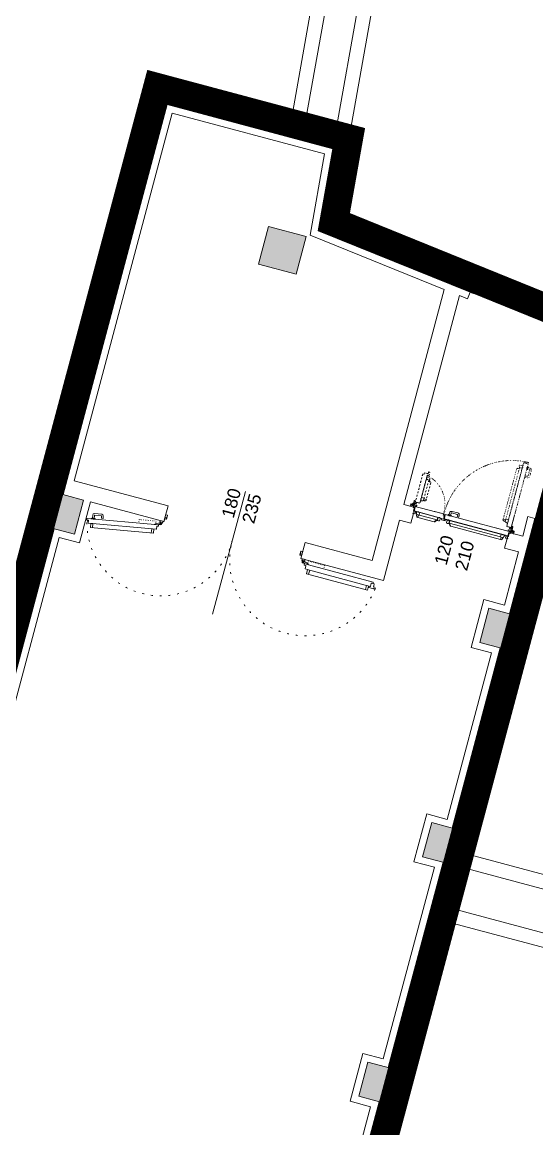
# Model space of a CAD drawing. Header units: centimetres. Extents: x 139057 to 200038, y 34824 to 80516.
# Drawn here: x 169128 to 169857, y 61854 to 63421 of the extents above; entities that cross this region are included whole.
import ezdxf

# ---------------------------------------------------------------- set-up
doc = ezdxf.new("R2010")
doc.units = ezdxf.units.CM
doc.header["$LTSCALE"] = 100
for name, pattern in [('HIDDEN', [0.5, 0.25, -0.25]), ('HIDDEN4', [0.125, 0.025, -0.1]), ('TRATTEGGIATA', [0.75, 0.5, -0.25]), ('TRATTO-PUNTO', [1, 0.5, -0.25, 0, -0.25])]:
    doc.linetypes.add(name, pattern=pattern)
doc.layers.get('0').update_dxf_attribs({"lineweight": 0})
for name, color, linetype, lineweight in [('410_STRUTTURE_001-AM_0', 7, 'Continuous', 0), ('430_TAVOLATI_001-AM_0', 3, 'Continuous', 0), ('439_TESTI_SERRAMENTI_001-AM_0', 11, 'Continuous', 0), ('441_SERRAMENTI_001-AM_0', 1, 'Continuous', 0)]:
    doc.layers.add(name, color=color, linetype=linetype, lineweight=lineweight)
doc.layers.add('_s_09_Perimetro_proprietà', color=40, linetype='Continuous')
doc.layers.add('A-GRIGLIATI', color=8, linetype='Continuous')
doc.styles.get("Standard").update_dxf_attribs({"font": 'arial.ttf'})

# ---------------------------------------------------------------- blocks, each defined once
blk = doc.blocks.new('PORTA-[REI-US]-SISTI-180-OPEN')
for p, q in [((100.5, -71), (100.5, 109)), ((-99.1, 29.3), (-98.1, 35.2)), ((-98.1, 35.2), (-10, 19.7)), ((-96.2, 28.8), (-95.1, 34.7)), ((-106.4, 24.5), (-106.1, 25.9)), ((-11.4, 7.4), (-106.1, 24.1)), ((-105.7, 26.2), (-103.9, 25.9)), ((-105, 26.9), (-104.9, 27.1)), ((-103.7, 26.6), (-105, 26.9)), ((-103.4, 28.1), (-104.9, 27.1)), ((-104.9, 27.1), (-103.6, 26.9)), ((-103.8, 26.1), (-103.3, 28.6)), ((-103.6, 26.1), (-103.8, 26.1)), ((-103.6, 26.1), (-102.9, 29.6)), ((-103.3, 28.6), (-103.1, 28.6)), ((-102.6, 29.9), (-7.6, 13.1)), ((-100.4, 22), (-100.2, 23.1)), ((-95.1, 21), (-100.4, 22)), ((-100.2, 23.1), (-97.5, 22.6)), ((-99.7, 17.2), (-98.9, 21.7)), ((-99.1, 29.3), (-96.4, 28.8)), ((-98.9, 21.7), (-97.7, 21.5)), ((-97.7, 21.5), (-96.6, 21.3)), ((-97.5, 22.6), (-94.9, 22.1)), ((-96.6, 21.3), (-97.3, 17.3)), ((-96.9, 16.7), (-87.7, 15.1)), ((-96.4, 28.8), (-93.8, 28.3)), ((-94.9, 22.1), (-95.1, 21)), ((-87.2, 15.5), (-86.6, 18.4)), ((-86.6, 18.4), (-84.4, 18)), ((-84.4, 18), (-85, 14.6)), ((-14, 14.3), (-13, 20.2)), ((-11.1, 13.7), (-10, 19.7)), ((214.3, 19), (214.3, 13)), ((214.3, 19), (303.7, 19)), ((217.3, 19), (217.3, 13)), ((300.7, 19), (300.7, 13)), ((303.7, 19), (303.7, 13)), ((-87.7, 12.7), (-97.8, 14.5)), ((-12.2, 7.6), (-6.2, 6.5)), ((-10.9, 7.3), (-11.1, 6.3)), ((-11.1, 6.3), (-4.5, 3.1)), ((-6.4, 6.5), (-10.9, 7.3)), ((-7.9, 9.2), (-7.3, 12.8)), ((-5.9, 8.6), (-7.7, 8.9)), ((-4.6, 5.7), (-6, 6)), ((-5.9, 6.7), (-5.6, 8.2)), ((-5.3, 0), (-5.3, 2.5)), ((-5.3, 2.5), (-1.3, 2.5)), ((-3.8, 0), (-5.3, 0)), ((-5, 2.2), (-5, 0.2)), ((-1.5, 2.2), (-5, 2.2)), ((-5, 0.2), (-3.8, 0.2)), ((-4.8, 5), (-4.3, 5.5)), ((-4.8, 3.5), (-4.8, 5)), ((-4.8, 2.5), (-4.8, 5)), ((-4.4, 4.2), (-2.8, 4.2)), ((-4.3, 5.5), (-2.8, 5.5)), ((-3.8, 0), (-3.8, 0.2)), ((-3.5, 5), (-3.5, 3.5)), ((-3.5, 4), (-3.5, 4.5)), ((-2.8, 5.5), (-2.3, 5)), ((-2.3, 5), (-2.3, 2.5)), ((-2.3, 2.5), (-2.3, 3.6)), ((-1.5, 0), (-1.5, 2.2)), ((0, 0), (-1.5, 0)), ((-1.3, 2.5), (-1.3, 0.2)), ((-1.3, 0.2), (0.2, 0.2)), ((0, -5.8), (0, 0)), ((0.2, 0.2), (0.2, -5.7)), ((203, 0.2), (200.8, 0.2)), ((200.8, 0.2), (200.8, -5.7)), ((201, 0), (203, 0)), ((201, -5.8), (201, 0)), ((201.5, 0), (203.2, 0)), ((207, 2.5), (203, 2.5)), ((203, 2.5), (203, 0.2)), ((203.2, 2.2), (206.8, 2.2)), ((203.2, 0), (203.2, 2.2)), ((206.9, 4.2), (203.5, 4.2)), ((204.5, 5.5), (204, 5)), ((204, 5), (204, 2.5)), ((204, 2.5), (204, 3.6)), ((206, 5.5), (204.5, 5.5)), ((205.2, 6.1), (205.2, 2.7)), ((206.8, 0.2), (205.5, 0.2)), ((205.5, 0), (205.5, 0.2)), ((205.5, 0), (206.8, 0)), ((205.5, 0), (207, 0)), ((206.5, 5), (206, 5.5)), ((213, 5), (206, 3)), ((206.5, 5.5), (208, 5.5)), ((206.5, 3.5), (206.5, 5)), ((206.5, 2.5), (206.5, 5)), ((206.8, 2.2), (206.8, 0.2)), ((207, 0), (207, 2.5)), ((208, 6.3), (208, 7.8)), ((208.3, 8.1), (210.1, 8.1)), ((214.3, 6), (208.3, 6)), ((208.5, 6), (213, 6)), ((210.4, 8.4), (210.4, 12.7)), ((210.7, 13), (214.3, 13)), ((213, 6), (213, 5)), ((306, 13), (213.6, 13)), ((213.6, 6), (308.5, 6)), ((304.3, 14.5), (304.3, 13)), ((304.3, 13), (306, 13)), ((313.5, 14.8), (304.6, 14.8)), ((306.3, 12.7), (306.3, 8.4)), ((306.3, 8.4), (306.3, 12.7)), ((306.6, 8.1), (310.4, 8.1)), ((308.5, 8.1), (306.6, 8.1)), ((308.8, 6.3), (308.8, 7.8)), ((310.7, 8.4), (310.7, 12.3)), ((310.7, 12.3), (311.4, 12.3)), ((311.7, 12.6), (311.7, 14.5)), ((313.5, 14.6), (311.8, 14.6)), ((313.7, 12.9), (313.7, 14.5)), ((313.8, 12.9), (313.7, 12.9)), ((313.8, 12.9), (313.8, 14.5)), ((0, -8.6), (0.1, -8.6)), ((0, -8.6), (0, -9.7)), ((0.1, -9.7), (0.1, -8.6)), ((2.2, -6.1), (0.2, -6.1)), ((0.3, -9.8), (2.4, -9.8)), ((2.4, -10), (0.3, -10)), ((0.4, -5.8), (2.1, -5.8)), ((2, -3.9), (0.5, -3.9)), ((2.5, -9.7), (2.5, -5.8)), ((2.6, -4.3), (2.6, -9.7)), ((198.4, -4.3), (198.4, -9.7)), ((198.5, -9.7), (198.5, -5.8)), ((200.7, -9.8), (198.6, -9.8)), ((198.6, -10), (200.7, -10)), ((198.8, -5.7), (198.8, -4.1)), ((198.8, -6.1), (200.8, -6.1)), ((200.6, -5.8), (198.9, -5.8)), ((199, -3.9), (200.5, -3.9)), ((200.8, -5.6), (200.8, -5.6)), ((201, -8.6), (200.9, -8.6)), ((200.9, -9.7), (200.9, -8.6)), ((201, -8.6), (201, -9.7))]:
    blk.add_line(p, q)
at = {"linetype": 'HIDDEN4', "ltscale": 0.2}
for points in [[(-10, 7.2), (-10.9, 2.2), (-34.5, 6.4), (-33.7, 11.3)], [(212.1, 6), (212.1, 1), (236.1, 1), (236.1, 6)]]:
    blk.add_lwpolyline(points, dxfattribs=at)
for points in [[(2.2, -5.7), (2.2, -4.1), (2.6, -4.1), (2.6, -8.4)], [(198.8, -4.1), (198.4, -4.1), (198.4, -8.4)]]:
    blk.add_lwpolyline(points)
at = {"linetype": 'HIDDEN4'}
for centre, radius, start, end in [((-4.2, 1.7), 104.7, 359.0792, 166.6102), ((207.6, 0.8), 107.1, 7.2987, 180.4509)]:
    blk.add_arc(centre, radius, start, end, dxfattribs=at)
for centre, radius, start, end in [((-106.1, 24.4), 0.3, 170, 260), ((-105.8, 25.9), 0.3, 80, 170), ((-103.9, 26.2), 0.3, 260, 350), ((-102.7, 29.6), 0.3, 80, 170), ((-97.4, 16.8), 2.3, 170, 260), ((-96.8, 17.2), 0.5, 170, 260), ((-87.7, 15.6), 0.5, 260, 350), ((-87.3, 15), 2.3, 260, 350), ((-7.7, 9.2), 0.3, 170, 260), ((-7.6, 12.8), 0.3, 350, 80), ((-6, 6.5), 0.5, 170, 260), ((-6.2, 6.8), 0.3, 260, 350), ((-5.9, 8.3), 0.3, 350, 80), ((208.3, 7.8), 0.3, 90, 180), ((208.3, 6.3), 0.3, 180, 270), ((208, 6), 0.5, 270, 0), ((210.1, 8.4), 0.3, 270, 0), ((210.7, 12.7), 0.3, 90, 180), ((304.6, 14.5), 0.3, 90, 180), ((306, 12.7), 0.3, 0, 90), ((306, 12.7), 0.3, 0, 90), ((306.6, 8.4), 0.3, 180, 270), ((306.6, 8.4), 0.3, 180, 270), ((308.5, 7.8), 0.3, 0, 90), ((308.5, 6.3), 0.3, 270, 0), ((310.4, 8.4), 0.3, 270, 0), ((311.4, 12.6), 0.3, 270, 0), ((311.8, 14.5), 0.15, 90, 180), ((313.5, 14.5), 0.3, 0, 90), ((313.5, 14.5), 0.15, 0, 90), ((0.2, -5.8), 0.25, 180, 270), ((0.3, -9.7), 0.3, 180, 270), ((0.3, -9.7), 0.15, 180, 270), ((0.5, -4.2), 0.25, 90, 180), ((0.4, -5.7), 0.1, 180, 270), ((2, -4.2), 0.25, 0, 90), ((2.1, -5.7), 0.1, 270, 0), ((2.2, -5.8), 0.25, 270, 0), ((2.4, -9.7), 0.3, 270, 0), ((2.4, -9.7), 0.15, 270, 0), ((198.6, -9.7), 0.3, 180, 270), ((198.8, -5.8), 0.25, 180, 270), ((198.6, -9.7), 0.15, 180, 270), ((199, -4.2), 0.25, 90, 180), ((198.9, -5.7), 0.1, 180, 270), ((200.5, -4.2), 0.25, 0, 90), ((200.6, -5.7), 0.1, 270, 0), ((200.7, -9.7), 0.3, 270, 0), ((200.7, -9.7), 0.15, 270, 0), ((200.8, -5.8), 0.25, 270, 0)]:
    blk.add_arc(centre, radius, start, end)
blk = doc.blocks.new('COPRITESTA1C')
for p, q in [((0, 0), (0, -10)), ((0, 0), (21, 0)), ((21, 0), (21, -15)), ((-1, -10), (-1, -20)), ((-1, -10), (0, -10)), ((-1, -20), (16, -20))]:
    blk.add_line(p, q)
at = {"linetype": 'TRATTEGGIATA', "ltscale": 10}
for p, q in [((19.5, 0), (19.5, -15)), ((-1, -18.5), (16, -18.5))]:
    blk.add_line(p, q, dxfattribs=at)
blk.add_arc((16, -15), 3.5, 270, 0, dxfattribs=at)
blk.add_arc((16, -15), 5, 270, 0)
blk = doc.blocks.new('COPRITESTA2C')
for p, q in [((0, 0), (44, 0)), ((0, 0), (0, -10)), ((44, 0), (44, -15)), ((-1, -10), (-1, -20)), ((-1, -10), (0, -10)), ((-1, -20), (39, -20))]:
    blk.add_line(p, q)
at = {"linetype": 'TRATTEGGIATA', "ltscale": 10}
for p, q in [((42.5, 0), (42.5, -15)), ((-1, -18.5), (39, -18.5))]:
    blk.add_line(p, q, dxfattribs=at)
blk.add_arc((39, -15), 5, 270, 0)
blk.add_arc((39, -15), 3.5, 270, 0, dxfattribs=at)
blk = doc.blocks.new('M10.5af_140_PUSH')
at = {"linetype": 'Continuous', "ltscale": 10}
for p, q in [((-12, 0), (6, 0)), ((5, 84), (33, 84)), ((5, 82), (5, 84)), ((33, 82), (5, 82)), ((5, 6), (5, 47)), ((7, 2), (5, 5)), ((6, 47), (6, 6)), ((7, 6), (8, 3)), ((8, 50), (33, 50)), ((33, 48), (8, 48)), ((59, 46), (12, 46)), ((12, 46), (12, -4)), ((59, 45), (13, 45)), ((13, 45), (13, -5)), ((35, 51), (35, 80)), ((36, 80), (36, 51)), ((947, 46), (48, 46)), ((947, 45), (49, 45)), ((979, 68), (927, 68)), ((927, 68), (927, 48)), ((934, 48), (927, 48)), ((978, 68), (928, 68)), ((928, 68), (928, 49)), ((933, 49), (928, 49)), ((934, 54), (933, 54)), ((933, 54), (933, 49)), ((935, 62), (934, 62)), ((934, 50), (934, 62)), ((934, 54), (934, 48)), ((954, 50), (934, 50)), ((935, 51), (935, 62)), ((954, 51), (935, 51)), ((947, 46), (947, -4)), ((947, 45), (947, -5)), ((954, 20), (954, 51)), ((954, 21), (954, 50)), ((954, -3), (954, 14)), ((954, -3), (954, 14)), ((978, 68), (978, 45)), ((978, 45), (1314, 45)), ((979, 68), (979, 46)), ((979, 46), (1314, 46)), ((1104, 46), (1388, 46)), ((1104, 45), (1387, 45)), ((1364, 80), (1364, 51)), ((1365, 51), (1365, 80)), ((1395, 84), (1367, 84)), ((1367, 82), (1395, 82)), ((1367, 82), (1395, 82)), ((1392, 50), (1367, 50)), ((1367, 48), (1392, 48)), ((1387, 45), (1387, -5)), ((1388, 46), (1388, -4)), ((1394, 6), (1392, 3)), ((1393, 2), (1395, 5)), ((1394, 47), (1394, 6)), ((1412, 0), (1394, 0)), ((1395, 82), (1395, 84)), ((1395, 6), (1395, 47)), ((1413, 0), (1412, 0)), ((-59, -19), (-59, 0)), ((-59, 0), (-57, 0)), ((-57, 0), (-57, -19)), ((-56, -20), (-17, -20)), ((-17, -21), (-56, -21)), ((-15, -19), (-15, -3)), ((-14, -19), (-14, -3)), ((6, -2), (-12, -2)), ((-8, -3), (-8, -21)), ((-8, -3), (8, -3)), ((-8, -21), (194, -21)), ((-7, -4), (-7, -21)), ((-7, -4), (8, -4)), ((-7, -21), (193, -21)), ((-5, -4), (-5, -20)), ((12, -4), (-5, -4)), ((-4, -20), (-5, -20)), ((-4, -5), (-4, -20)), ((13, -5), (-4, -5)), ((8, -3), (8, -4)), ((159, -21), (967, -21)), ((159, -21), (967, -21)), ((964, -4), (947, -4)), ((964, -5), (947, -5)), ((952, -3), (967, -3)), ((952, -3), (952, -4)), ((952, -4), (967, -4)), ((975, -3), (954, -3)), ((974, -3), (954, -3)), ((964, -4), (964, -20)), ((964, -5), (964, -20)), ((964, -20), (964, -20)), ((967, -3), (967, -21)), ((967, -4), (967, -21)), ((974, -21), (974, -3)), ((1104, -21), (974, -21)), ((975, -21), (975, -3)), ((1103, -21), (975, -21)), ((1407, -21), (1089, -21)), ((1408, -21), (1090, -21)), ((1387, -5), (1404, -5)), ((1388, -4), (1405, -4)), ((1408, -3), (1393, -3)), ((1393, -3), (1393, -4)), ((1407, -4), (1393, -4)), ((1394, -2), (1412, -2)), ((1404, -5), (1404, -20)), ((1405, -4), (1405, -20)), ((1407, -4), (1407, -21)), ((1408, -3), (1408, -21)), ((1414, -19), (1414, -3)), ((1415, -19), (1415, -3)), ((1456, -20), (1417, -20)), ((1417, -21), (1456, -21)), ((1459, 0), (1457, 0)), ((1457, 0), (1457, -19)), ((1459, -19), (1459, 0))]:
    blk.add_line(p, q, dxfattribs=at)
at = {"ltscale": 10}
for p, q in [((-1, 0), (0, 0)), ((0, 1), (0, 0)), ((866, 46), (901, 46)), ((1400, 1), (1400, 0)), ((1401, 0), (1400, 0))]:
    blk.add_line(p, q, dxfattribs=at)
at = {"linetype": 'Continuous'}
for p, q in [((61, 45), (61, 58)), ((110, 45), (61, 45)), ((63, 62), (65, 66)), ((66, 69), (66, 74)), ((75, 84), (75, 95)), ((76, 98), (79, 102)), ((100, 84), (76, 84)), ((80, 106), (80, 110)), ((100, 120), (90, 120)), ((100, 84), (100, 120)), ((831, 120), (100, 119)), ((100, 119), (100, 120)), ((100, 84), (100, 85)), ((110, 85), (100, 85)), ((110, 45), (110, 85)), ((863, 84), (110, 83)), ((901, 46), (110, 45)), ((838, 121), (831, 121)), ((831, 120), (831, 121)), ((855, 87), (831, 120)), ((861, 87), (838, 121)), ((855, 84), (855, 87)), ((861, 84), (861, 87)), ((863, 46), (863, 87)), ((867, 89), (865, 89)), ((867, 46), (869, 88)), ((901, 46), (900, 88)), ((948, 31), (947, 31)), ((948, 7), (947, 7)), ((948, 31), (948, 7)), ((948, 31), (948, 31)), ((948, 27), (958, 17)), ((948, 27), (948, 27)), ((948, 17), (959, 17)), ((948, 14), (959, 14)), ((959, 17), (959, 14)), ((1001, 46), (1002, 88)), ((1001, 46), (1302, 45)), ((1035, 46), (1033, 88)), ((1035, 89), (1037, 89)), ((1039, 46), (1039, 87)), ((1039, 84), (1302, 83)), ((1041, 87), (1064, 121)), ((1041, 84), (1041, 87)), ((1047, 87), (1071, 120)), ((1047, 84), (1047, 87)), ((1064, 121), (1071, 121)), ((1071, 120), (1071, 121)), ((1071, 120), (1312, 119)), ((1302, 45), (1302, 85)), ((1302, 85), (1312, 85)), ((1302, 45), (1351, 45)), ((1312, 84), (1312, 120)), ((1312, 119), (1312, 120)), ((1312, 120), (1322, 120)), ((1312, 84), (1312, 85)), ((1312, 84), (1336, 84)), ((1332, 106), (1332, 110)), ((1336, 98), (1333, 102)), ((1337, 84), (1337, 95)), ((1346, 69), (1346, 74)), ((1349, 62), (1347, 66)), ((1351, 45), (1351, 58)), ((-24, -44), (-26, -44)), ((-25, -45), (-25, -42)), ((-25, -45), (-25, -42)), ((776, -34), (753, -34)), ((753, -34), (753, -57)), ((776, -34), (776, -57)), ((865, -64), (783, -64)), ((865, -87), (783, -87)), ((861, -21), (861, -28)), ((861, -21), (862, -21)), ((862, -21), (862, -28)), ((863, -29), (904, -29)), ((863, -30), (904, -30)), ((895, -20), (871, -20)), ((871, -21), (871, -20)), ((895, -21), (871, -21)), ((895, -22), (871, -22)), ((871, -23), (871, -22)), ((895, -23), (871, -23)), ((894, -19), (872, -19)), ((872, -20), (872, -19)), ((894, -20), (872, -20)), ((872, -32), (872, -57)), ((893, -31), (873, -31)), ((873, -31), (894, -31)), ((874, -19), (874, -16)), ((893, -19), (874, -19)), ((892, -15), (875, -15)), ((875, -31), (875, -19)), ((891, -31), (891, -19)), ((893, -19), (893, -16)), ((894, -20), (894, -19)), ((895, -21), (895, -20)), ((895, -23), (895, -22)), ((895, -32), (895, -57)), ((905, -21), (905, -28)), ((905, -21), (906, -21)), ((906, -21), (906, -28)), ((1336, -118), (1323, -118)), ((1424, -44), (1426, -44)), ((1425, -45), (1425, -42))]:
    blk.add_line(p, q, dxfattribs=at)
at = {"linetype": 'TRATTO-PUNTO'}
for p, q in [((86, 39), (86, 51)), ((883, 36), (883, 56)), ((883, 38), (883, 53)), ((883, 38), (883, 53)), ((1019, 38), (1019, 53)), ((1019, 38), (1019, 53)), ((1326, 39), (1326, 51)), ((883, -31), (883, -11)), ((883, -31), (883, -11)), ((883, -14), (883, -29)), ((883, -14), (883, -29))]:
    blk.add_line(p, q, dxfattribs=at)
for p, q in [((947, 42), (947, -1)), ((-37, -22), (-55, -22)), ((-55, -25), (-55, -22)), ((-37, -25), (-55, -25)), ((-37, -25), (-53, -25)), ((-53, -25), (-53, -28)), ((-38, -28), (-53, -28)), ((-36, -32), (-38, -28)), ((-33, -32), (-36, -26)), ((-34, -31), (-36, -26)), ((-34, -31), (-36, -26)), ((-30, -31), (-33, -24)), ((-20, -31), (-16, -24)), ((-17, -32), (-14, -26)), ((-17, -34), (-14, -26)), ((-17, -32), (-14, -26)), ((-15, -36), (-11, -28)), ((-13, -22), (30, -22)), ((-13, -25), (28, -25)), ((-13, -25), (30, -25)), ((-11, -28), (28, -28)), ((28, -25), (28, -28)), ((30, -25), (30, -22)), ((1413, -22), (1370, -22)), ((1372, -25), (1372, -22)), ((1413, -25), (1372, -25)), ((1413, -25), (1372, -25)), ((1372, -25), (1372, -28)), ((1412, -28), (1372, -28)), ((1415, -36), (1412, -28)), ((1417, -32), (1414, -26)), ((1418, -34), (1414, -26)), ((1417, -32), (1414, -26)), ((1420, -31), (1417, -24)), ((1430, -31), (1434, -24)), ((1433, -32), (1436, -26)), ((1434, -31), (1436, -26)), ((1434, -31), (1436, -26)), ((1437, -22), (1456, -22)), ((1437, -25), (1456, -25)), ((1437, -25), (1454, -25)), ((1437, -32), (1439, -28)), ((1439, -28), (1454, -28)), ((1454, -25), (1454, -28)), ((1456, -25), (1456, -22))]:
    blk.add_line(p, q)
at = {"linetype": 'HIDDEN', "ltscale": 10}
for p, q in [((-17, -53), (-10, -57)), ((-15, -51), (-7, -55)), ((-14, -51), (-7, -55)), ((-13, -52), (-7, -55)), ((-12, -49), (-6, -52)), ((-10, -57), (-10, -97)), ((-7, -97), (-10, -97)), ((-7, -56), (-7, -97)), ((-6, -56), (-6, -99)), ((-6, -99), (-3, -99)), ((-3, -56), (-3, -99)), ((-3, -61), (-3, -262)), ((15, -61), (-3, -61)), ((-2, -62), (-2, -262)), ((14, -62), (-2, -62)), ((14, -64), (-1, -64)), ((-1, -64), (-1, -64)), ((14, -64), (-1, -64)), ((14, -62), (14, -76)), ((14, -81), (14, -64)), ((14, -82), (14, -64)), ((15, -76), (14, -76)), ((64, -81), (14, -81)), ((63, -82), (14, -82)), ((15, -61), (15, -76)), ((58, -155), (69, -155)), ((63, -128), (63, -82)), ((64, -127), (64, -81)), ((64, -179), (64, -130)), ((64, -130), (77, -130)), ((81, -131), (84, -134)), ((88, -135), (93, -135)), ((102, -143), (114, -143)), ((103, -169), (103, -145)), ((117, -144), (121, -147)), ((124, -148), (129, -148)), ((1261, -157), (1261, -146)), ((1262, -157), (1261, -157)), ((1298, -157), (1261, -157)), ((1276, -136), (1271, -136)), ((1283, -132), (1279, -135)), ((1298, -131), (1287, -131)), ((1298, -157), (1298, -133)), ((1312, -123), (1308, -123)), ((1320, -119), (1316, -122)), ((1343, -143), (1331, -143)), ((1336, -81), (1386, -81)), ((1336, -167), (1336, -118)), ((1337, -82), (1387, -82)), ((1385, -61), (1403, -61)), ((1385, -61), (1385, -76)), ((1385, -76), (1386, -76)), ((1386, -62), (1402, -62)), ((1386, -62), (1386, -76)), ((1386, -64), (1402, -64)), ((1386, -81), (1386, -64)), ((1387, -64), (1402, -64)), ((1387, -82), (1387, -64)), ((1404, -56), (1404, -99)), ((1407, -97), (1404, -97)), ((1413, -49), (1406, -52)), ((1415, -51), (1407, -55)), ((1414, -51), (1407, -55)), ((1414, -52), (1407, -55)), ((1407, -56), (1407, -97)), ((1407, -56), (1407, -97)), ((1407, -97), (1410, -97)), ((1417, -53), (1410, -57)), ((1410, -57), (1410, -97)), ((64, -179), (104, -179)), ((103, -168), (139, -168)), ((103, -169), (104, -169)), ((104, -179), (104, -169)), ((138, -168), (139, -168)), ((139, -168), (139, -158)), ((1296, -167), (1296, -157)), ((1298, -157), (1296, -157)), ((1336, -167), (1296, -167))]:
    blk.add_line(p, q, dxfattribs=at)
at = {"linetype": 'HIDDEN4'}
for p, q in [((63, -1015), (63, -117)), ((64, -1016), (64, -117)), ((-3, -228), (-3, -1036)), ((-2, -227), (-2, -1035)), ((64, -970), (64, -179)), ((102, -932), (102, -179)), ((138, -900), (138, -168)), ((-69, -933), (-69, -852)), ((-46, -933), (-46, -852)), ((-16, -822), (-39, -822)), ((-16, -845), (-39, -845)), ((-16, -845), (-16, -822)), ((-12, -931), (-12, -972)), ((-11, -931), (-11, -972)), ((-3, -929), (-10, -929)), ((-3, -931), (-10, -931)), ((-4, -940), (-3, -940)), ((-4, -964), (-4, -940)), ((-3, -929), (-3, -931)), ((-3, -940), (-2, -940)), ((-3, -964), (-3, -940)), ((-3, -964), (-3, -940)), ((-2, -964), (-2, -940)), ((64, -932), (105, -932)), ((64, -934), (64, -969)), ((64, -936), (107, -938)), ((102, -924), (105, -924)), ((102, -930), (105, -930)), ((105, -924), (138, -900)), ((105, -930), (139, -907)), ((107, -935), (107, -934)), ((138, -900), (139, -900)), ((139, -907), (139, -900)), ((-13, -940), (-39, -940)), ((-13, -963), (-39, -963)), ((-13, -952), (7, -952)), ((-13, -952), (7, -952)), ((-12, -941), (-12, -962)), ((-12, -962), (-12, -942)), ((-12, -944), (0, -944)), ((-12, -960), (0, -960)), ((4, -952), (-10, -952)), ((5, -952), (-10, -952)), ((-3, -973), (-10, -973)), ((-3, -974), (-10, -974)), ((-4, -964), (-3, -964)), ((-3, -964), (-2, -964)), ((-3, -973), (-3, -974)), ((15, -1036), (-3, -1036)), ((14, -1035), (-2, -1035)), ((-1, -941), (0, -941)), ((-1, -963), (-1, -941)), ((-1, -963), (0, -963)), ((-1, -1033), (-1, -1032)), ((14, -1032), (-1, -1032)), ((14, -1033), (-1, -1033)), ((0, -963), (0, -941)), ((0, -942), (2, -942)), ((0, -961), (0, -942)), ((0, -961), (2, -961)), ((3, -960), (3, -943)), ((63, -1015), (14, -1015)), ((14, -1032), (14, -1015)), ((64, -1016), (14, -1016)), ((14, -1033), (14, -1016)), ((15, -1020), (14, -1020)), ((14, -1020), (14, -1035)), ((15, -1020), (15, -1036)), ((61, -1015), (18, -1015)), ((26, -1016), (26, -1016)), ((50, -1016), (26, -1016)), ((32, -1016), (32, -1027)), ((35, -1027), (32, -1027)), ((46, -1016), (35, -1026)), ((35, -1016), (35, -1027)), ((46, -1016), (46, -1016)), ((50, -1016), (50, -1016)), ((50, -1016), (50, -1016)), ((54, -952), (74, -952)), ((57, -952), (72, -952)), ((57, -952), (72, -952)), ((64, -970), (107, -968))]:
    blk.add_line(p, q, dxfattribs=at)
at = {"linetype": 'HIDDEN'}
for p, q in [((1262, -398), (1262, -157)), ((1336, -365), (1336, -81)), ((1336, -489), (1336, -155)), ((1337, -364), (1337, -82)), ((1337, -490), (1337, -155)), ((1402, -62), (1402, -379)), ((1403, -61), (1403, -379)), ((1298, -430), (1298, -167)), ((1336, -468), (1336, -167)), ((1262, -398), (1261, -398)), ((1261, -405), (1261, -398)), ((1295, -428), (1261, -405)), ((1295, -422), (1262, -398)), ((1293, -434), (1293, -432)), ((1336, -434), (1293, -436)), ((1336, -468), (1293, -466)), ((1298, -422), (1295, -422)), ((1298, -428), (1295, -428)), ((1336, -430), (1295, -430)), ((1343, -450), (1328, -450)), ((1344, -450), (1329, -450)), ((1402, -365), (1402, -493)), ((1403, -365), (1403, -494)), ((1313, -489), (1336, -489)), ((1313, -489), (1313, -541)), ((1313, -541), (1333, -541)), ((1314, -490), (1337, -490)), ((1314, -490), (1314, -541)), ((1314, -541), (1333, -541)), ((1332, -534), (1320, -534)), ((1331, -534), (1320, -534)), ((1320, -534), (1320, -534)), ((1328, -534), (1333, -534)), ((1328, -534), (1328, -535)), ((1328, -535), (1333, -535)), ((1361, -514), (1331, -514)), ((1331, -514), (1331, -534)), ((1360, -515), (1332, -515)), ((1332, -515), (1332, -534)), ((1333, -534), (1333, -541)), ((1333, -535), (1333, -541)), ((1384, -514), (1368, -514)), ((1385, -515), (1368, -515)), ((1402, -493), (1384, -493)), ((1384, -493), (1384, -514)), ((1403, -494), (1385, -494)), ((1385, -494), (1385, -515))]:
    blk.add_line(p, q, dxfattribs=at)
for centre, radius in [((-25, -44), 9), ((-25, -44), 7.25), ((-25, -44), 7.5), ((1425, -44), 9), ((1425, -44), 7.5), ((1425, -44), 7.25)]:
    blk.add_circle(centre, radius)
at = {"linetype": 'Continuous', "ltscale": 10}
for centre, radius, start, end in [((-12, -3), 3, 90, 180), ((8, 47), 3, 90, 180), ((8, 6), 3, 180, 215), ((8, 47), 1.5, 90, 180), ((8, 6), 1.5, 180, 215), ((6, 1), 3, 270, 35), ((6, 1), 1.5, 270, 35), ((33, 80), 3, 360, 90), ((33, 80), 1.5, 0, 90), ((33, 51), 1.5, 270, 360), ((33, 51), 3, 270, 0), ((1367, 80), 3, 90, 180), ((1367, 51), 3, 180, 270), ((1367, 80), 1.5, 90, 180), ((1367, 51), 1.5, 180, 270), ((1394, 1), 3, 145, 270), ((1392, 47), 3, 0, 90), ((1392, 47), 1.5, 0, 90), ((1394, 1), 1.5, 145, 270), ((1392, 6), 1.5, 325, 0), ((1392, 6), 3, 325, 0), ((1412, -3), 3, 0, 90), ((-56, -19), 3, 180, 270), ((-56, -19), 1.5, 180, 270), ((-17, -19), 3, 270, 0), ((-17, -19), 1.5, 270, 0), ((-12, -3), 1.5, 90, 180), ((1412, -3), 1.5, 0, 90), ((1417, -19), 3, 180, 270), ((1417, -19), 1.5, 180, 270), ((1456, -19), 1.5, 270, 0), ((1456, -19), 3, 270, 360)]:
    blk.add_arc(centre, radius, start, end, dxfattribs=at)
at = {"linetype": 'Continuous'}
for centre, radius, start, end in [((67, 58), 6, 144.4623, 180), ((60, 69), 6, 324.4623, 0), ((76, 74), 10, 90, 180), ((81, 95), 6, 144.4623, 180), ((74, 106), 6, 324.4623, 0), ((90, 110), 10, 90, 180), ((865, 87), 2, 90, 180), ((867, 87), 2, 0, 90), ((871, 88), 2, 117.596, 177.6141), ((884, 63), 30.5, 62.404, 117.596), ((898, 88), 2, 2.3859, 62.404), ((1004, 88), 2, 117.596, 177.6141), ((1018, 63), 30.5, 62.404, 117.596), ((1031, 88), 2, 2.3859, 62.404), ((1035, 87), 2, 90, 180), ((1037, 87), 2, 0, 90), ((1322, 110), 10, 0, 90), ((1338, 106), 6, 180, 215.5377), ((1331, 95), 6, 0, 35.5377), ((1336, 74), 10, 0, 90), ((1352, 69), 6, 180, 215.5377), ((1345, 58), 6, 0, 35.5377), ((783, -57), 30, 180, 270), ((783, -57), 7, 180, 270), ((863, -28), 2, 180, 270), ((863, -28), 0.8, 180, 270), ((865, -57), 30, 270, 0), ((865, -57), 7, 270, 0), ((873, -32), 1, 90, 180), ((875, -16), 1, 90, 180), ((892, -16), 1, 0, 90), ((894, -32), 1, 0, 90), ((904, -28), 0.8, 270, 0), ((904, -28), 2, 270, 0), ((1323, -124), 6, 90, 125.5377)]:
    blk.add_arc(centre, radius, start, end, dxfattribs=at)
for centre, radius, start, end in [((-37, -26), 4, 25.7983, 90), ((-37, -26), 1, 25.7983, 90), ((-37, -26), 0.8, 25.7983, 90), ((-25, -44), 12.5, 156.6025, 108.12), ((-44, -35), 8, 336.6025, 25.7983), ((-44, -35), 11, 336.6025, 25.7983), ((-25, -44), 9.5, 156.6025, 108.12), ((-29, -31), 4, 205.7983, 288.12), ((-29, -31), 1, 205.7983, 288.12), ((-21, -31), 1, 251.88, 334.2017), ((-21, -31), 4, 318.9946, 334.2017), ((-13, -26), 4, 90, 154.2017), ((-13, -26), 1, 90, 154.2017), ((-13, -26), 0.8, 90, 154.2017), ((1413, -26), 4, 25.7983, 90), ((1413, -26), 0.8, 25.7983, 90), ((1413, -26), 1, 25.7983, 90), ((1425, -44), 12.5, 71.88, 23.3975), ((1425, -44), 9.5, 71.88, 23.3975), ((1421, -31), 4, 205.7983, 221.0054), ((1421, -31), 1, 205.7983, 288.12), ((1429, -31), 4, 251.88, 334.2017), ((1429, -31), 1, 251.88, 334.2017), ((1444, -35), 11, 154.2017, 203.3975), ((1437, -26), 4, 90, 154.2017), ((1437, -26), 0.8, 90, 154.2017), ((1437, -26), 1, 90, 154.2017), ((1444, -35), 8, 154.2017, 203.3975)]:
    blk.add_arc(centre, radius, start, end)
at = {"linetype": 'HIDDEN', "ltscale": 10}
for centre, radius, start, end in [((-12, -48), 4, 228.9946, 244.2017), ((-12, -48), 1, 161.88, 244.2017), ((-7, -56), 0.8, 0, 64.2017), ((-7, -56), 1, 0, 64.2017), ((-7, -56), 4, 0, 64.2017), ((77, -136), 6, 54.4623, 90), ((88, -129), 6, 234.4623, 270), ((93, -145), 10, 0, 90), ((114, -149), 6, 54.4623, 90), ((124, -142), 6, 234.4623, 270), ((129, -158), 10, 0, 90), ((1271, -146), 10, 90, 180), ((1276, -130), 6, 270, 305.5377), ((1287, -137), 6, 90, 125.5377), ((1308, -133), 10, 90, 180), ((1312, -117), 6, 270, 305.5377), ((1408, -56), 4, 115.7983, 180), ((1408, -56), 1, 115.7983, 180), ((1408, -56), 0.8, 115.7983, 180), ((1412, -48), 1, 295.7983, 18.12), ((1412, -48), 4, 295.7983, 311.0054)]:
    blk.add_arc(centre, radius, start, end, dxfattribs=at)
at = {"linetype": 'HIDDEN4'}
for centre, radius, start, end in [((-25, -44), 992, 272.3164, 1.2709), ((1425, -44), 451, 177.204, 258.6242), ((-39, -852), 30, 90, 180), ((-39, -933), 30, 180, 270), ((-39, -852), 7, 90, 180), ((-39, -933), 7, 180, 270), ((-10, -931), 2, 90, 180), ((-10, -931), 0.8, 90, 180), ((105, -934), 2, 0, 90), ((105, -935), 2, 270, 0), ((107, -940), 2, 27.596, 87.6141), ((82, -953), 30.5, 332.404, 27.596), ((-13, -941), 1, 0, 90), ((-13, -962), 1, 270, 0), ((-10, -972), 2, 180, 270), ((-10, -972), 0.8, 180, 270), ((2, -943), 1, 0, 90), ((2, -960), 1, 270, 0), ((107, -966), 2, 272.3859, 332.404)]:
    blk.add_arc(centre, radius, start, end, dxfattribs=at)
at = {"linetype": 'HIDDEN'}
for centre, radius, start, end in [((1319, -451), 30.5, 152.404, 207.596), ((1293, -438), 2, 92.3859, 152.404), ((1293, -464), 2, 207.596, 267.6141), ((1295, -432), 2, 90, 180), ((1295, -434), 2, 180, 270)]:
    blk.add_arc(centre, radius, start, end, dxfattribs=at)
at = {"linetype": 'Continuous', "ltscale": 10, "xscale": -1}
for name, p in [('COPRITESTA1C', (-38, -21)), ('COPRITESTA2C', (1413, -22))]:
    blk.add_blockref(name, p, dxfattribs=at)
at = {"linetype": 'HIDDEN', "ltscale": 10, "rotation": 270}
blk.add_blockref('COPRITESTA2C', (-3, -56), dxfattribs=at)
at = {"linetype": 'Continuous', "ltscale": 10}
for name, p in [('COPRITESTA2C', (-12, -22)), ('COPRITESTA1C', (1438, -21))]:
    blk.add_blockref(name, p, dxfattribs=at)
at = {"linetype": 'HIDDEN', "ltscale": 10, "xscale": -1, "rotation": 90}
blk.add_blockref('COPRITESTA2C', (1404, -56), dxfattribs=at)

msp = doc.modelspace()

# ---------------------------------------------------------------- hatches: boundary and pattern name
at = {"layer": '410_STRUTTURE_001-AM_0'}
h = msp.add_hatch(color=256, dxfattribs=at)
h.paths.add_polyline_path([(170548.4, 67942.1), (170562.6, 67995.2), (170615.7, 67981), (170601.5, 67927.9)])
h.paths.add_polyline_path([(170478.1, 67321.2), (170492.3, 67374.4), (170545.4, 67360.2), (170531.2, 67307)])
h.paths.add_polyline_path([(170681.5, 67906.6), (170695.7, 67959.7), (170748.8, 67945.5), (170734.6, 67892.4)])
h.paths.add_polyline_path([(170352.1, 66791.6), (170366.3, 66844.8), (170313.1, 66859), (170298.9, 66805.8)])
h.paths.add_polyline_path([(170852, 66320.8), (170866.1, 66374), (170813, 66388.2), (170798.8, 66335)])
h.paths.add_polyline_path([(170234, 66560.9), (170246.9, 66609.3), (170198.6, 66622.2), (170185.7, 66573.8)])
h.paths.add_polyline_path([(170027.6, 65788), (170040.5, 65836.3), (169992.2, 65849.2), (169979.3, 65800.9)])
h.paths.add_polyline_path([(170331, 64078.4), (170345.2, 64131.5), (170292, 64145.7), (170277.8, 64092.6)])
h.paths.add_polyline_path([(169940, 65442.2), (169954.2, 65495.3), (169901, 65509.5), (169886.8, 65456.4)])
h.paths.add_polyline_path([(169827.9, 64813.9), (169842.1, 64867.1), (169789, 64881.2), (169774.8, 64828.1)])
h.paths.add_polyline_path([(169725.8, 64240), (169740, 64293.1), (169686.9, 64307.3), (169672.7, 64254.2)])
h.paths.add_polyline_path([(169710.9, 64183.9), (169671.9, 64251.4), (169671.9, 64251.3), (169657.7, 64198.1)])
h.paths.add_polyline_path([(170743.5, 65596.9), (170756.4, 65645.2), (170804.7, 65632.3), (170791.8, 65584)])
h.paths.add_polyline_path([(170638.1, 64065.9), (170640.4, 64120.8), (170585.4, 64123.1), (170583.2, 64068.1)])
h.paths.add_polyline_path([(170461.5, 64510.9), (170475.7, 64564.1), (170422.6, 64578.3), (170408.4, 64525.1)])
h.paths.add_polyline_path([(170685.1, 64781.9), (170699.2, 64835), (170646.1, 64849.2), (170631.9, 64796.1)])
h.paths.add_polyline_path([(170598.6, 64965), (170612.8, 65018.2), (170559.7, 65032.4), (170545.5, 64979.2)])
h.paths.add_polyline_path([(170580.8, 64010.2), (170583.1, 64065.1), (170638, 64062.9), (170635.8, 64007.9)])
h.paths.add_polyline_path([(170316.2, 64022.3), (170330.4, 64075.4), (170276.9, 64088.3), (170263.1, 64036.5)])
h.paths.add_polyline_path([(169617.5, 63634.3), (169631.7, 63687.4), (169578.6, 63701.6), (169564.4, 63648.5)])
h.paths.add_polyline_path([(169824.4, 62530.2), (169837.2, 62578.5), (169788.9, 62591.4), (169776, 62543.1)])
h.paths.add_polyline_path([(169916.2, 62894.6), (169969.3, 62880.4), (169983.5, 62933.6), (169930.3, 62947.8)])
h.paths.add_polyline_path([(170613.4, 63425.4), (170626.3, 63473.8), (170578, 63486.6), (170565.1, 63438.3)])
h.paths.add_polyline_path([(170146.6, 63467.8), (170160.8, 63520.9), (170107.7, 63535.1), (170093.5, 63482)])
h.paths.add_polyline_path([(170608.9, 62320.7), (170621.8, 62369), (170573.5, 62381.9), (170560.6, 62333.6)])
h.paths.add_polyline_path([(171142.5, 67725.8), (171156.7, 67779), (171209.8, 67764.8), (171195.7, 67711.6)])
h.paths.add_polyline_path([(170970.7, 67030.4), (170984.9, 67083.6), (171038, 67069.4), (171023.8, 67016.2)])
edge = h.paths.add_edge_path()
edge.add_arc((171939.4, 66525.1), 35, 0, 360)
edge = h.paths.add_edge_path()
edge.add_arc((172083.8, 67125.7), 35, 0, 360)
h.paths.add_polyline_path([(172225.4, 66505.9), (172254.6, 66498.8), (172268.8, 66557.1), (172239.6, 66564.2)])
h.paths.add_polyline_path([(172393.5, 66998), (172432.3, 66988.3), (172464, 67114.3), (172425.2, 67124.1)], flags=17)
h.paths.add_polyline_path([(171987.8, 67119.6), (172000.7, 67167.9), (171952.3, 67180.7), (171939.5, 67132.4)])
h.paths.add_polyline_path([(171841.4, 66514.8), (171852.2, 66563.6), (171803.4, 66574.4), (171792.5, 66525.6)])
edge = h.paths.add_edge_path()
edge.add_arc((171822.4, 65916.7), 35, 0, 360)
edge = h.paths.add_edge_path()
edge.add_arc((172254.9, 67717.2), 35, 0, 360)
h.paths.add_polyline_path([(172225.4, 66505.9), (172254.6, 66498.8), (172268.8, 66557.1), (172239.6, 66564.2)])
h.paths.add_polyline_path([(172093.6, 65861), (172123.1, 65855.7), (172133.9, 65914.7), (172104.4, 65920.1)])
h.paths.add_polyline_path([(172393.5, 66998), (172432.3, 66988.3), (172464, 67114.3), (172425.2, 67124.1)])
h.paths.add_polyline_path([(172134.6, 67636.1), (172149.2, 67683.9), (172101.4, 67698.6), (172086.8, 67650.8)])
h.paths.add_polyline_path([(171720.3, 65902.2), (171729, 65951.4), (171679.8, 65960.1), (171671, 65910.9)])
edge = h.paths.add_edge_path()
edge.add_line((169725, 64237.1), (169671.9, 64251.4))
edge.add_line((169710.9, 64183.9), (169725, 64237.1))
for points in [[(169462.7, 63078.6), (169515.9, 63064.4), (169530.1, 63117.5), (169476.9, 63131.7)], [(169202.1, 62696.3), (169215, 62744.6), (169166.7, 62757.5), (169153.8, 62709.2)], [(169743.4, 62226.8), (169756.2, 62275.1), (169707.9, 62288), (169695, 62239.7)], [(169652.8, 61887.7), (169665.7, 61936), (169617.4, 61948.9), (169604.5, 61900.6)]]:
    msp.add_hatch(color=256, dxfattribs=at).paths.add_polyline_path(points)

# ---------------------------------------------------------------- linework, layer by layer
at = {"layer": '410_STRUTTURE_001-AM_0', "elevation": 0}
for points in [[(169462.7, 63078.6), (169515.9, 63064.4), (169530.1, 63117.5), (169476.9, 63131.7)], [(169202.1, 62696.3), (169215, 62744.6), (169166.7, 62757.5), (169153.8, 62709.2)], [(169824.4, 62530.2), (169837.2, 62578.5), (169788.9, 62591.4), (169776, 62543.1)], [(169743.4, 62226.8), (169756.2, 62275.1), (169707.9, 62288), (169695, 62239.7)], [(169652.8, 61887.7), (169665.7, 61936), (169617.4, 61948.9), (169604.5, 61900.6)]]:
    msp.add_lwpolyline(points, close=True, dxfattribs=at)
at = {"layer": '430_TAVOLATI_001-AM_0'}
for p, q in [((169665.5, 63789.7, 0), (169571.3, 63261.8, 0)), ((169563.3, 63587.3, 0), (169508.3, 63278.6, 0)), ((169582.7, 63582.1, 0), (169527.7, 63273.4, 0)), ((169166.7, 62757.5, 0), (169319.3, 63329.1, 0)), ((169508.3, 63278.6, 0), (169319.3, 63329.1, 0)), ((169186.1, 62752.4, 0), (169333.5, 63304.6, 0)), ((169567.8, 63242, 0), (169333.5, 63304.6, 0)), ((169340.6, 63292.3, 0), (169201.7, 62772, 0)), ((169556.3, 63234.7, 0), (169340.6, 63292.3, 0)), ((169571.3, 63261.8, 0), (169527.7, 63273.4, 0)), ((169567.8, 63242, 0), (169547.1, 63125.9, 0)), ((169556.3, 63234.7, 0), (169535.8, 63119.7, 0)), ((169535.8, 63119.7, 0), (169725.8, 63042.7, 0)), ((169547.1, 63125.9, 0), (169762.3, 63038.7, 0)), ((169762.3, 63038.7, 0), (169769.9, 63057.2, 0)), ((169725.8, 63042.7, 0), (169623.4, 62658.9, 0)), ((169747.3, 63034, 0), (169668.4, 62738.2, 0)), ((169747.3, 63034, 0), (169758.6, 63029.4, 0)), ((169762.3, 63038.7, 0), (169758.6, 63029.4, 0)), ((169201.7, 62772, 0), (169334.6, 62736.5, 0)), ((169224.7, 62742.1, 0), (169209.2, 62684.1, 0)), ((169224.7, 62742.1, 0), (169328.6, 62714.2, 0)), ((169328.6, 62714.2, 0), (169334.6, 62736.5, 0)), ((169684.3, 62734, 0), (169668.4, 62738.2, 0)), ((169684.3, 62734, 0), (169678.3, 62711.7, 0)), ((168995.2, 62115, 0), (169153.8, 62709.2, 0)), ((169014.5, 62109.9, 0), (169173.2, 62704.1, 0)), ((169662.4, 62716, 0), (169639.7, 62630.7, 0)), ((169678.3, 62711.7, 0), (169662.4, 62716, 0)), ((169873.2, 62713.4, 0), (169853.9, 62718.5, 0)), ((169180.2, 62691.8, 0), (169026.8, 62117, 0)), ((169209.2, 62684.1, 0), (169180.2, 62691.8, 0)), ((169811.2, 62676.3, 0), (169817.1, 62698.5, 0)), ((169836.8, 62693.3, 0), (169817.1, 62698.5, 0)), ((169522.8, 62662.1, 0), (169528.7, 62684.3, 0)), ((169528.7, 62684.3, 0), (169623.4, 62658.9, 0)), ((169830.8, 62671.1, 0), (169811.2, 62676.3, 0)), ((169522.8, 62662.1, 0), (169639.7, 62630.7, 0)), ((169810.8, 62595.9, 0), (169830.8, 62671.1, 0)), ((169781.9, 62603.6, 0), (169763.8, 62536, 0)), ((169781.9, 62603.6, 0), (169810.8, 62595.9, 0)), ((169763.8, 62536, 0), (169792.7, 62528.3, 0)), ((169792.7, 62528.3, 0), (169729.8, 62292.5, 0)), ((169700.9, 62300.3, 0), (169682.8, 62232.6, 0)), ((169729.8, 62292.5, 0), (169700.9, 62300.3, 0)), ((169711.7, 62224.9, 0), (169639.2, 61953.4, 0)), ((169682.8, 62232.6, 0), (169711.7, 62224.9, 0)), ((169722.6, 62149.3, 0), (170073.8, 62055.6, 0)), ((169610.3, 61961.2, 0), (169592.3, 61893.5, 0)), ((169639.2, 61953.4, 0), (169610.3, 61961.2, 0)), ((169592.3, 61893.5, 0), (169621.2, 61885.8, 0)), ((169621.2, 61885.8, 0), (169535.4, 61564.6, 0))]:
    msp.add_line(p, q, dxfattribs=at)
at = {"layer": '430_TAVOLATI_001-AM_0', "elevation": 0}
for points in [[(169685.2, 63786.2), (169569.6, 63138.4), (169769.9, 63057.2)], [(169836.8, 62693.3), (169844.2, 62721.1)], [(169844.2, 62721.1), (169853.9, 62718.5)], [(169817.9, 62583.7), (169853.9, 62718.5)], [(169756.2, 62275), (169860.6, 62666.2)], [(169736.8, 62280.1), (169805, 62535.4)], [(169748.4, 62245.9), (169954.7, 62190.9)], [(169646.3, 61941.2), (169724, 62232)], [(169727.8, 62168.9), (169743.3, 62226.8)], [(169743.2, 62226.6), (169949.5, 62171.5)], [(169934.1, 62113.6), (169727.8, 62168.9)], [(169665.7, 61936.1), (169722.6, 62149.3)], [(169542.5, 61552.4), (169633.4, 61892.9)], [(169561.8, 61547.2), (169652.8, 61887.7)]]:
    msp.add_lwpolyline(points, dxfattribs=at)
at = {"layer": '_s_09_Perimetro_proprietà', "linetype": 'TRATTO-PUNTO', "ltscale": 200, "const_width": 40, "elevation": 0}
msp.add_lwpolyline([(168986.2, 62081.2), (169319.3, 63329.1), (169590.7, 63256.6), (169569.6, 63138.4), (169945.9, 62985.8), (169362.4, 60800.3), (170374, 60530.2), (170484.8, 60945.2), (170786.6, 60945.2), (171320.7, 59806.7)], dxfattribs=at)
at = {"layer": 'A-GRIGLIATI'}
for p, q in [((169903.2, 63000.2, 0), (169773.5, 63052.8, 0)), ((169898.2, 62987.8, 0), (169768.4, 63040.4, 0))]:
    msp.add_line(p, q, dxfattribs=at)
at = {"layer": 'A-GRIGLIATI', "elevation": 0}
msp.add_lwpolyline([(169767, 63036.8), (169762.3, 63038.7), (169769.9, 63057.2), (169774.5, 63055.3)], close=True, dxfattribs=at)

# ---------------------------------------------------------------- block references
at = {"layer": '441_SERRAMENTI_001-AM_0', "xscale": 0.1, "yscale": 0.1, "zscale": 0.1, "rotation": 165.050999998721}
msp.add_blockref('M10.5af_140_PUSH', (169818.2, 62697.8, 0), dxfattribs=at)
at = {"layer": '441_SERRAMENTI_001-AM_0', "xscale": -1, "rotation": 164.9789133885031}
msp.add_blockref('PORTA-[REI-US]-SISTI-180-OPEN', (169328.6, 62714.2, 0), dxfattribs=at)

# ---------------------------------------------------------------- texts
at = {"layer": '439_TESTI_SERRAMENTI_001-AM_0', "char_height": 18, "width": 55.554}
for s, insert, attachment_point, rotation in [('180\\P235', (169444.1, 62756.7, 0), 6, 74.9789), ('120\\P210', (169734.7, 62649.5, 0), 4, 75.0642)]:
    msp.add_mtext(s, dxfattribs=dict(at, insert=insert, attachment_point=attachment_point, rotation=rotation))

doc.saveas('drawing.dxf')
